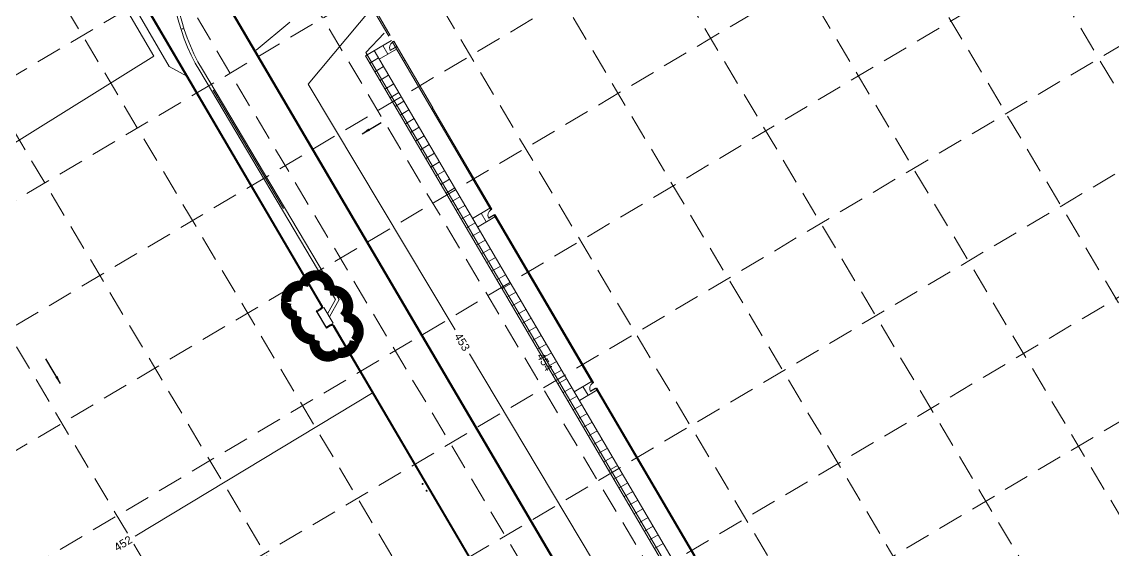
# Model space of a CAD drawing. Header units: inches. Extents: x 2527773 to 2531821, y 6906669 to 6910268.
# Drawn here: x 2528629 to 2529171, y 6908346 to 6908609 of the extents above; entities that cross this region are included whole.
import ezdxf
from ezdxf.enums import TextEntityAlignment as Align

# ---------------------------------------------------------------- set-up
doc = ezdxf.new("R2010")
doc.units = ezdxf.units.IN
doc.header["$MEASUREMENT"] = 0
doc.linetypes.add('DGN Style 4', pattern=[136.947622, 68.431042, -34.215521, 0.085539, -34.215521])
doc.linetypes.add('HIDDEN', pattern=[0.009525, 0.00635, -0.003175])
for name, color, linetype, lineweight in [('CE-GRADE-25128 - CE-GRAD-CONT-MINR-LABL-STD1', 40, 'Continuous', 30), ('CE-GRADE-25128 - CE-GRAD-CONT-MINR-LINE', 40, 'Continuous', 53), ('CE-GRADE-25128 - CE-GRAD-FLOW', 40, 'Continuous', 30), ('CE-PUTIL-25128 - CE-UTIL-STRM-INLT', 251, 'Continuous', 13), ('CE-PUTIL-25128 - CE-UTIL-STRM-RCP-CL3-48IN', 251, 'DGN Style 4', 13), ('CE-PUTIL-25128 - CE-UTIL-STRM-WALL', 251, 'Continuous', 13), ('CE-SITE-25128 - 906-BP-01$0$A-DOOR', 251, 'Continuous', 0), ('CE-SITE-25128 - 906-BP-01$0$A-WALL-SHELL', 251, 'Continuous', 0), ('CE-SITE-25128 - A-BOLLARD', 251, 'Continuous', 0), ('CE-SITE-25128 - a-paving', 251, 'Continuous', 0), ('CE-SITE-25128 - a-sidewalks', 251, 'Continuous', 0)]:
    doc.layers.add(name, color=color, linetype=linetype, lineweight=lineweight)
doc.layers.add('GRID', color=254, linetype='HIDDEN')
doc.layers.add('LEGEND', color=7, linetype='Continuous')
doc.styles.add('SC Dimension Text', font='Font 001.shx', dxfattribs={"height": 0.01})
doc.styles.get("Standard").update_dxf_attribs({"font": 'ARIAL.TTF'})
doc.styles.add('Style-Halff Sans', font='')
doc.styles.get('Style-Halff Sans').set_extended_font_data('Halff Sans')
doc.dimstyles.get("Standard").update_dxf_attribs({"dimtxt": 0.18, "dimasz": 0.18, "dimexe": 0.18, "dimexo": 0.0625, "dimgap": 0.09, "dimtad": 0, "dimtih": 1, "dimtoh": 1, "dimdec": 4, "dimzin": 0, "dimdsep": 46, "dimtxsty": 'SC Dimension Text', "dimcen": 0.09, "dimadec": 0, "dimazin": 0, "dimtfac": 1, "dimtdec": 4, "dimtofl": 0, "dimtmove": 0, "dimatfit": 3, "dimfxl": 0, "dimtolj": 1, "dimtzin": 0, "dimarcsym": 0})

msp = doc.modelspace()

# ---------------------------------------------------------------- linework, layer by layer
at = {"layer": 'CE-GRADE-25128 - CE-GRAD-CONT-MINR-LINE', "color": 35, "linetype": 'Continuous', "lineweight": 0}
for p, q in [((2528620.55, 6908719.07), (2528694.24, 6908592)), ((2528761.81, 6908608.86), (2528745.08, 6908595.07))]:
    msp.add_line(p, q, dxfattribs=at)
at = {"layer": 'CE-GRADE-25128 - CE-GRAD-CONT-MINR-LINE', "color": 35, "linetype": 'Continuous', "lineweight": 0, "flags": 128}
for points in [[(2529133.48, 6909048.29), (2529092.28, 6909019.24), (2529085.81, 6909014.99), (2529049.71, 6908994.89), (2529035.81, 6908986.06), (2529008.36, 6908965.94), (2528995.92, 6908957.61), (2528956.79, 6908933.8), (2528930.11, 6908918.32), (2528910.72, 6908904.53), (2528855.31, 6908869.93), (2528833.89, 6908855.07), (2528780.18, 6908823.04), (2528754.86, 6908804.31), (2528719.31, 6908787.58), (2528704.46, 6908777.22), (2528670.6, 6908755.77), (2528630.03, 6908724.75), (2528625.36, 6908718.75), (2528701.88, 6908586.8), (2528710.59, 6908582.02)], [(2528802.42, 6908615.81), (2528770.97, 6908578.12), (2528843.96, 6908455.82)], [(2529018.29, 6908250.41), (2529002.92, 6908247.09), (2528799.66, 6908593.81), (2528808.81, 6908603.54)], [(2528590.3, 6908527.25), (2528694.24, 6908592)], [(2528851.12, 6908443.84), (2528982.02, 6908224.51), (2529027.33, 6908234.14)], [(2528684.93, 6908353.21), (2528803.3, 6908424.65)]]:
    msp.add_lwpolyline(points, dxfattribs=at)
at = {"layer": 'CE-PUTIL-25128 - CE-UTIL-STRM-INLT', "color": 5, "lineweight": 0}
for p, q in [((2528775.34, 6908464.94), (2528778.78, 6908466.99)), ((2528779.94, 6908457.21), (2528775.34, 6908464.94)), ((2528778.78, 6908466.99), (2528783.38, 6908459.25)), ((2528783.38, 6908459.25), (2528779.94, 6908457.21))]:
    msp.add_line(p, q, dxfattribs=at)
at = {"layer": 'CE-PUTIL-25128 - CE-UTIL-STRM-RCP-CL3-48IN', "color": 5, "lineweight": 0, "flags": 128}
msp.add_lwpolyline([(2530918.43, 6908915.77), (2530890.12, 6908963.09), (2530239.22, 6909451.42, 0.302205), (2530018.05, 6909463.97), (2528753.12, 6908722.39, 0.415961), (2528717.73, 6908585.03), (2528785.5, 6908471), (2528781.08, 6908463.12)], format="xyb", dxfattribs=at)
at = {"layer": 'CE-PUTIL-25128 - CE-UTIL-STRM-WALL', "color": 5, "lineweight": 0}
for p, q in [((2528717.09, 6908584.65), (2528784.63, 6908470.99)), ((2528718.38, 6908585.41), (2528786.36, 6908471.02)), ((2528784.63, 6908470.99), (2528780.64, 6908463.87)), ((2528786.36, 6908471.02), (2528781.51, 6908462.37))]:
    msp.add_line(p, q, dxfattribs=at)
at = {"layer": 'CE-PUTIL-25128 - CE-UTIL-STRM-WALL', "color": 5, "lineweight": 0, "extrusion": (0, 0, -1)}
for radius, end in [(100.75, 48.1796), (99.25, 48.1694)]:
    msp.add_arc((-2528803.7, 6908636.12), radius, 329.2768, end, dxfattribs=at)
at = {"layer": 'CE-SITE-25128 - 906-BP-01$0$A-DOOR', "lineweight": 0, "ltscale": 0.273403, "flags": 128}
for points in [[(2528813.29, 6908599.24), (2528812.85, 6908598.99), (2528812.77, 6908599.13), (2528813.2, 6908599.38)], [(2528814.37, 6908596.4), (2528811.78, 6908594.88), (2528811.7, 6908595.03), (2528814.29, 6908596.54)], [(2528814.89, 6908596.51), (2528814.46, 6908596.26), (2528814.37, 6908596.4), (2528814.8, 6908596.65)], [(2528863.3, 6908512.94), (2528860.71, 6908511.42), (2528860.63, 6908511.56), (2528863.22, 6908513.08)], [(2528862.22, 6908515.78), (2528861.78, 6908515.52), (2528861.7, 6908515.67), (2528862.13, 6908515.92)], [(2528863.82, 6908513.04), (2528863.39, 6908512.79), (2528863.3, 6908512.94), (2528863.73, 6908513.19)], [(2528913.88, 6908426.67), (2528911.29, 6908425.15), (2528911.2, 6908425.29), (2528913.79, 6908426.81)], [(2528912.79, 6908429.51), (2528912.36, 6908429.26), (2528912.28, 6908429.4), (2528912.71, 6908429.65)], [(2528914.39, 6908426.78), (2528913.96, 6908426.52), (2528913.88, 6908426.67), (2528914.31, 6908426.92)]]:
    msp.add_lwpolyline(points, close=True, dxfattribs=at)
at = {"layer": 'CE-SITE-25128 - 906-BP-01$0$A-DOOR', "lineweight": 0, "ltscale": 0.273403}
for centre in [(2528814.38, 6908596.39), (2528863.31, 6908512.93), (2528913.88, 6908426.66)]:
    msp.add_arc(centre, 3.01, 120.4499, 207.039, dxfattribs=at)
at = {"layer": 'CE-SITE-25128 - 906-BP-01$0$A-WALL-SHELL', "lineweight": 0, "ltscale": 0.273403}
for p, q in [((2528811.13, 6908601.94), (2528779.09, 6908656.57)), ((2528811.79, 6908602.33), (2528780.15, 6908656.3)), ((2528812.77, 6908599.13), (2528813.43, 6908599.52)), ((2528861.78, 6908515.52), (2528812.81, 6908599.06)), ((2528832.86, 6908566.38), (2528813.48, 6908599.45)), ((2528814.46, 6908596.26), (2528815.12, 6908596.65)), ((2528818.95, 6908590.11), (2528818.29, 6908589.72)), ((2528832.2, 6908565.99), (2528832.86, 6908566.38)), ((2528862.22, 6908515.97), (2528832.72, 6908566.3)), ((2528861.7, 6908515.67), (2528862.22, 6908515.97)), ((2528912.28, 6908429.4), (2528863.22, 6908513.08)), ((2528863.39, 6908512.79), (2528863.91, 6908513.1)), ((2528912.8, 6908429.7), (2528863.91, 6908513.1)), ((2528912.28, 6908429.4), (2528912.8, 6908429.7)), ((2528962.93, 6908342.99), (2528913.88, 6908426.67)), ((2528913.96, 6908426.52), (2528914.48, 6908426.83)), ((2528963.37, 6908343.44), (2528914.48, 6908426.83))]:
    msp.add_line(p, q, dxfattribs=at)
at = {"layer": 'CE-SITE-25128 - A-BOLLARD', "lineweight": 0, "ltscale": 0.273403}
for centre in [(2528827.82, 6908379.24), (2528829.84, 6908375.79)]:
    msp.add_circle(centre, 0.25, dxfattribs=at)
at = {"layer": 'CE-SITE-25128 - a-paving', "lineweight": 0, "ltscale": 0.273403}
for p, q in [((2528777.45, 6908467.8), (2528629.3, 6908720.3)), ((2528777.83, 6908468.14), (2528630.07, 6908720.18)), ((2528999.36, 6908159.74), (2528721.02, 6908634.13)), ((2528999.79, 6908160), (2528721.45, 6908634.38)), ((2528777.09, 6908466.54), (2528774.95, 6908465.27)), ((2528774.95, 6908465.27), (2528780.05, 6908456.67)), ((2528777.35, 6908466.11), (2528775.2, 6908464.84)), ((2528781.95, 6908458.38), (2528779.8, 6908457.1)), ((2528782.2, 6908457.95), (2528780.05, 6908456.67)), ((2528878.62, 6908295.37), (2528783.38, 6908457.7)), ((2528783.9, 6908457.79), (2528879.05, 6908295.62))]:
    msp.add_line(p, q, dxfattribs=at)
for centre, radius, start, end in [((2528776.6, 6908467.36), 0.955, 301.2268, 33.4317), ((2528776.6, 6908467.36), 1.45, 301.0513, 32.5172), ((2528782.65, 6908457.17), 1.4, 26.636, 119.9898), ((2528782.65, 6908457.16), 0.902, 24.5022, 119.5619)]:
    msp.add_arc(centre, radius, start, end, dxfattribs=at)
at = {"layer": 'CE-SITE-25128 - a-sidewalks', "lineweight": 0, "ltscale": 0.273403}
for p, q in [((2528812.35, 6908599.85), (2528799.41, 6908592.26)), ((2529006.02, 6908249.72), (2528803.72, 6908594.79)), ((2528814.88, 6908595.54), (2528806.25, 6908590.48)), ((2528808.04, 6908597.32), (2528810.56, 6908593.01)), ((2529001.71, 6908247.19), (2528799.41, 6908592.26)), ((2528805.87, 6908591.13), (2528801.56, 6908588.6)), ((2528808.4, 6908586.81), (2528804.09, 6908584.28)), ((2528810.93, 6908582.5), (2528806.61, 6908579.97)), ((2528813.46, 6908578.19), (2528809.14, 6908575.66)), ((2528815.99, 6908573.87), (2528811.67, 6908571.34)), ((2528818.51, 6908569.56), (2528814.2, 6908567.03)), ((2528821.04, 6908565.25), (2528816.73, 6908562.72)), ((2528823.57, 6908560.93), (2528819.26, 6908558.4)), ((2528826.1, 6908556.62), (2528821.79, 6908554.09)), ((2528828.63, 6908552.31), (2528824.32, 6908549.78)), ((2528831.16, 6908547.99), (2528826.84, 6908545.46)), ((2528833.69, 6908543.68), (2528829.37, 6908541.15)), ((2528836.22, 6908539.37), (2528831.9, 6908536.84)), ((2528838.74, 6908535.05), (2528834.43, 6908532.52)), ((2528841.27, 6908530.74), (2528836.96, 6908528.21)), ((2528843.8, 6908526.43), (2528839.49, 6908523.9)), ((2528846.33, 6908522.11), (2528842.02, 6908519.58)), ((2528848.86, 6908517.8), (2528844.55, 6908515.27)), ((2528851.39, 6908513.49), (2528847.07, 6908510.96)), ((2528861.28, 6908516.39), (2528852.65, 6908511.33)), ((2528863.81, 6908512.07), (2528855.18, 6908507.02)), ((2528856.97, 6908513.86), (2528859.5, 6908509.54)), ((2528853.92, 6908509.17), (2528849.6, 6908506.64)), ((2528856.45, 6908504.86), (2528852.13, 6908502.33)), ((2528858.97, 6908500.55), (2528854.66, 6908498.02)), ((2528861.5, 6908496.23), (2528857.19, 6908493.7)), ((2528864.03, 6908491.92), (2528859.72, 6908489.39)), ((2528866.56, 6908487.6), (2528862.25, 6908485.08)), ((2528869.09, 6908483.29), (2528864.78, 6908480.76)), ((2528871.62, 6908478.98), (2528867.3, 6908476.45)), ((2528874.15, 6908474.66), (2528869.83, 6908472.14)), ((2528876.68, 6908470.35), (2528872.36, 6908467.82)), ((2528879.2, 6908466.04), (2528874.89, 6908463.51)), ((2528881.73, 6908461.72), (2528877.42, 6908459.2)), ((2528884.26, 6908457.41), (2528879.95, 6908454.88)), ((2528886.79, 6908453.1), (2528882.48, 6908450.57)), ((2528889.32, 6908448.78), (2528885.01, 6908446.26)), ((2528891.85, 6908444.47), (2528887.53, 6908441.94)), ((2528894.38, 6908440.16), (2528890.06, 6908437.63)), ((2528896.91, 6908435.84), (2528892.59, 6908433.32)), ((2528899.43, 6908431.53), (2528895.12, 6908429)), ((2528911.85, 6908430.12), (2528903.23, 6908425.06)), ((2528901.96, 6908427.22), (2528897.65, 6908424.69)), ((2528914.38, 6908425.8), (2528905.76, 6908420.75)), ((2528907.54, 6908427.59), (2528910.07, 6908423.28)), ((2528904.49, 6908422.9), (2528900.18, 6908420.38)), ((2528907.02, 6908418.59), (2528902.71, 6908416.06)), ((2528909.55, 6908414.28), (2528905.24, 6908411.75)), ((2528912.08, 6908409.96), (2528907.76, 6908407.43)), ((2528914.61, 6908405.65), (2528910.29, 6908403.12)), ((2528917.14, 6908401.34), (2528912.82, 6908398.81)), ((2528919.66, 6908397.02), (2528915.35, 6908394.49)), ((2528922.19, 6908392.71), (2528917.88, 6908390.18)), ((2528924.72, 6908388.4), (2528920.41, 6908385.87)), ((2528927.25, 6908384.08), (2528922.94, 6908381.55)), ((2528929.78, 6908379.77), (2528925.47, 6908377.24)), ((2528932.31, 6908375.46), (2528927.99, 6908372.93)), ((2528934.84, 6908371.14), (2528930.52, 6908368.61)), ((2528937.37, 6908366.83), (2528933.05, 6908364.3)), ((2528939.89, 6908362.52), (2528935.58, 6908359.99)), ((2528942.42, 6908358.2), (2528938.11, 6908355.67)), ((2528944.95, 6908353.89), (2528940.64, 6908351.36)), ((2528947.48, 6908349.58), (2528943.17, 6908347.05))]:
    msp.add_line(p, q, dxfattribs=at)
at = {"layer": 'GRID', "color": 252, "linetype": 'HIDDEN', "lineweight": 0, "ltscale": 2000}
for p, q in [((2528014.21, 6908219.5), (2530868.89, 6909914.74)), ((2528041.55, 6908173.45), (2530896.24, 6909868.69)), ((2528068.89, 6908127.41), (2530923.58, 6909822.65)), ((2528096.24, 6908081.37), (2530950.92, 6909776.61)), ((2528123.58, 6908035.32), (2530978.26, 6909730.56)), ((2528150.92, 6907989.28), (2531005.61, 6909684.52)), ((2528178.26, 6907943.24), (2531032.95, 6909638.48)), ((2528205.61, 6907897.19), (2531060.29, 6909592.43)), ((2528232.95, 6907851.15), (2531087.63, 6909546.39)), ((2528863.11, 6909097.29), (2529820.22, 6907485.57)), ((2528817.06, 6909069.95), (2529774.17, 6907458.23)), ((2528771.02, 6909042.61), (2529728.13, 6907430.89)), ((2528724.98, 6909015.27), (2529682.09, 6907403.55)), ((2528678.93, 6908987.92), (2529636.04, 6907376.2)), ((2528632.89, 6908960.58), (2529590, 6907348.86)), ((2528586.85, 6908933.24), (2529543.96, 6907321.52)), ((2528540.8, 6908905.9), (2529497.91, 6907294.18)), ((2528494.76, 6908878.55), (2529451.87, 6907266.83)), ((2528448.72, 6908851.21), (2529405.83, 6907239.49)), ((2528402.26, 6908824.21), (2529359.63, 6907212.06))]:
    msp.add_line(p, q, dxfattribs=at)
at = {"layer": 'LEGEND', "color": 170, "ltscale": 100, "const_width": 5.08}
msp.add_lwpolyline([(2528774.3, 6908450.93, 0.520567), (2528774.3, 6908450.93, 0.765195), (2528785.46, 6908444.53, 0.417879), (2528794.18, 6908450.21, 0.6649), (2528788.62, 6908462.26, 0.744833), (2528781.5, 6908475.3, 0.975642), (2528768.47, 6908477.75, 0.520567), (2528760.16, 6908469.51, 0.520567), (2528765.44, 6908462.9, 0.540264), (2528774.3, 6908450.93)], format="xyb", close=True, dxfattribs=at)

# ---------------------------------------------------------------- texts
at = {"layer": 'CE-GRADE-25128 - CE-GRAD-CONT-MINR-LABL-STD1', "color": 35, "linetype": 'Continuous', "lineweight": 0}
for s, rotation, p in [('453', 300.83, (2528847.54, 6908449.83)), ('454', 300.381, (2528888.54, 6908439.88)), ('452', 31.1128, (2528678.95, 6908349.6))]:
    msp.add_text(s, height=4, rotation=rotation, dxfattribs=at).set_placement(p, align=Align.MIDDLE_CENTER)

# ---------------------------------------------------------------- leaders
at = {"layer": 'CE-GRADE-25128 - CE-GRAD-FLOW', "color": 7, "linetype": 'Continuous', "lineweight": 0}
for points in [[(2528797.8, 6908553.45), (2528807.27, 6908559.01)], [(2528647.88, 6908429.08), (2528640.61, 6908441.47)]]:
    msp.add_leader(points, dimstyle='Standard', override={"dimtxt": 4, "dimasz": 4, "dimgap": 2, "dimtad": 1, "dimtxsty": 'Style-Halff Sans'}, dxfattribs=at)

doc.saveas('drawing.dxf')
